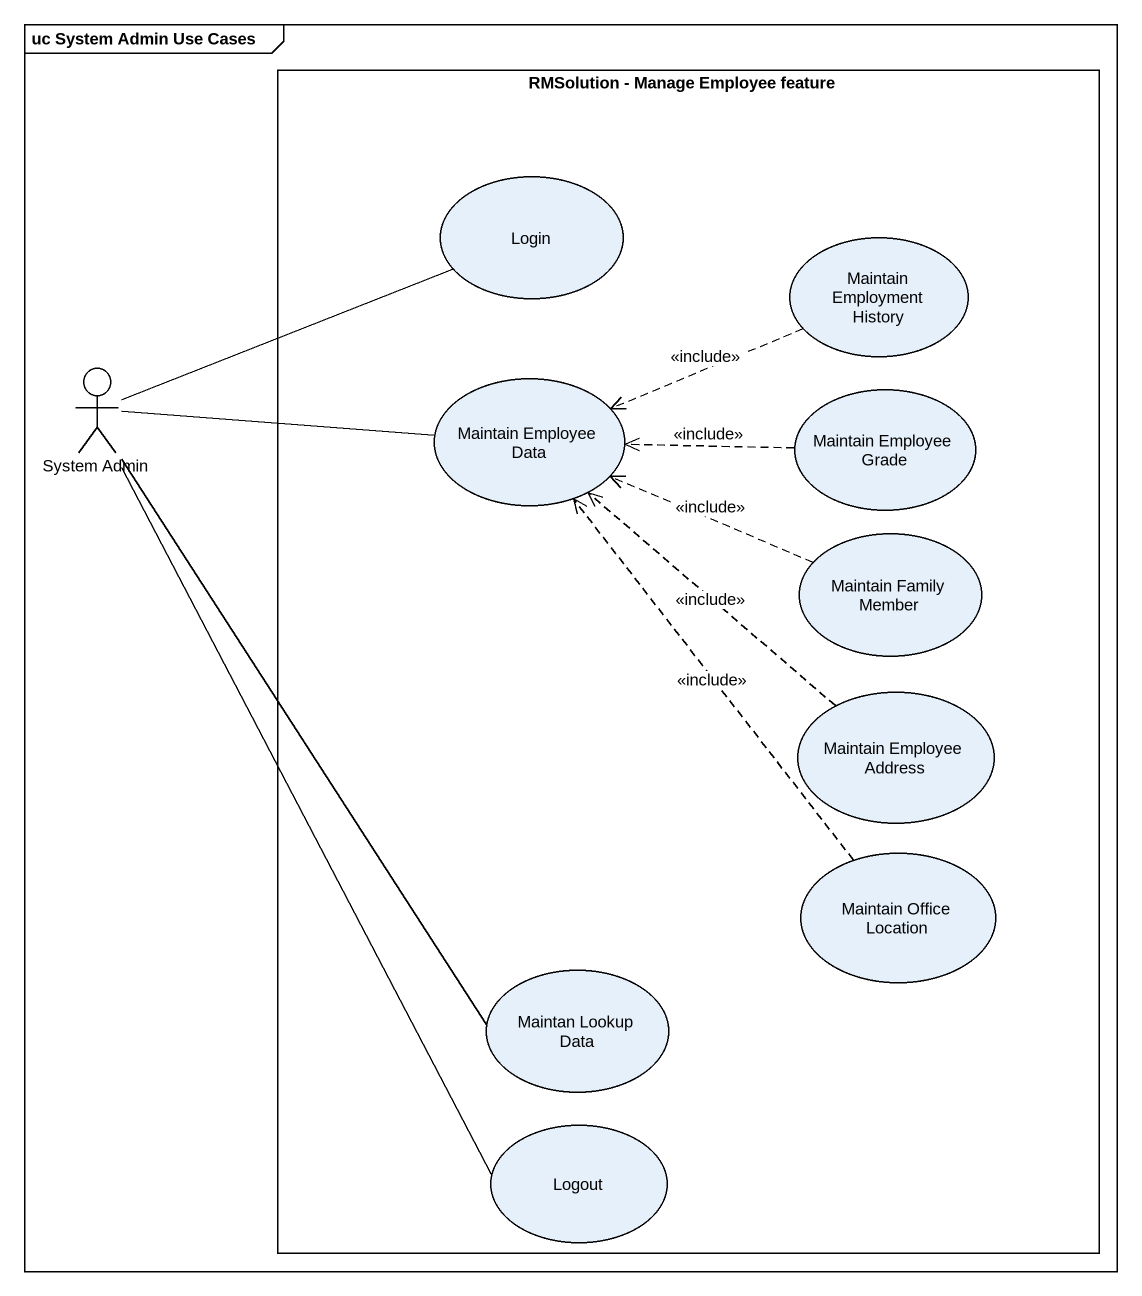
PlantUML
@startuml
mainframe uc System Admin Use Cases
rectangle "RMSolution - Manage Employee feature" as RMSolution_Manage_Employee {
  usecase Login
  usecase "Maintain Employment History" as Maintain_Employment_History
  usecase "Maintain Employee Data" as Maintain_Employee_Data
  usecase "Maintain Employee Grade" as Maintain_Employee_Grade
  usecase "Maintain Family Member" as Maintain_Family_Member
  usecase "Maintain Employee Address" as Maintain_Employee_Address
  usecase "Maintain Office Location" as Maintain_Office_Location
  usecase "Maintan Lookup Data" as Maintan_Lookup_Data
  usecase Logout
}
actor "System Admin" as System_Admin
Maintain_Employment_History .left.> Maintain_Employee_Data : <<include>>
System_Admin -right- Login
System_Admin -right- Maintain_Employee_Data
System_Admin -- Maintan_Lookup_Data
System_Admin -- Logout
Maintain_Employee_Grade .left.> Maintain_Employee_Data : <<include>>
Maintain_Family_Member .left.> Maintain_Employee_Data : <<include>>
Maintain_Employee_Address .up.> Maintain_Employee_Data : <<include>>
Maintain_Office_Location .up.> Maintain_Employee_Data : <<include>>
@enduml
